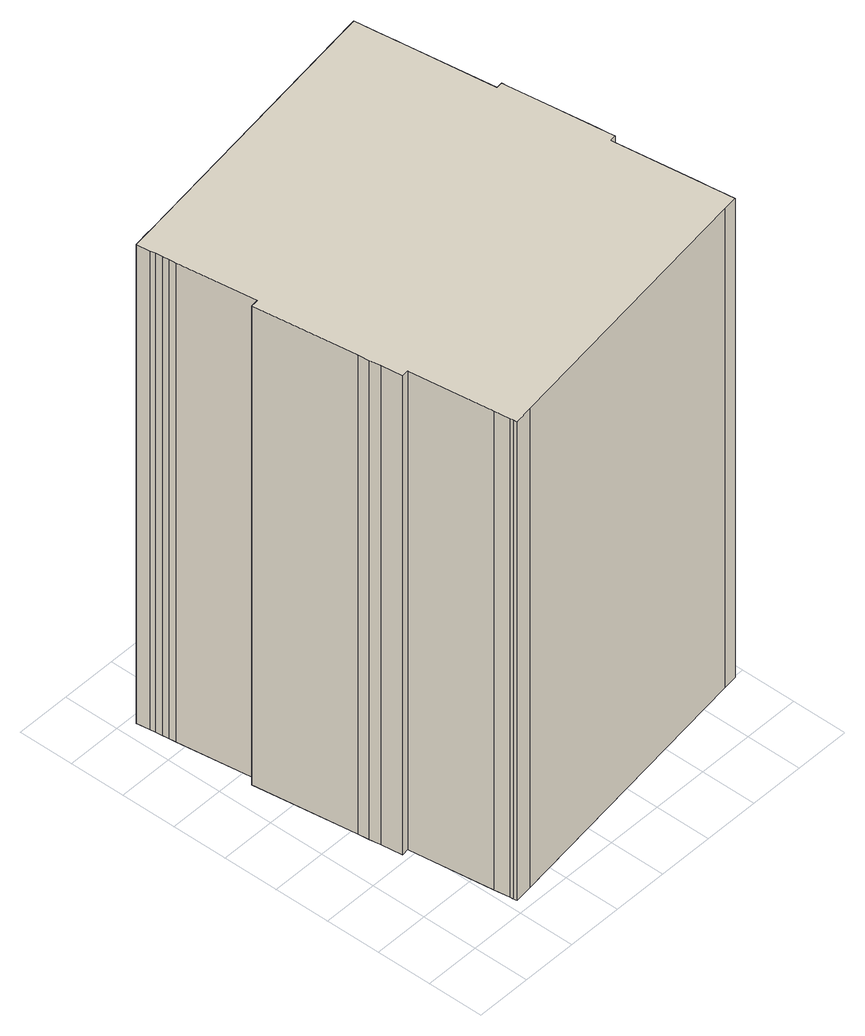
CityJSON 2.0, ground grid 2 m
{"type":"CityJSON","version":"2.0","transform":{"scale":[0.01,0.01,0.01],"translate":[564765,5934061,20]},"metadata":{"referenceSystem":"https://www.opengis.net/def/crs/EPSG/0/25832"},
"CityObjects":{
"building1":{"type":"Building","attributes":{"Grundfläche 2D":155.3,"Grundhöhe NN":20.35},"geometry":[{"type":"Solid","lod":"1","boundaries":[[[[0,1,2,3,4,5,6,7,8,9,10,11,12,13,14,15,16,17,18,19,20,21,22,23,24,25,26,27,28,29,30,31,32,33,34,35,36,37,38,39,40,41,42,43]],[[44,45,46,47,48,49,50,51,52,53,54,55,56,57,58,59,60,61,62,63,64,65,66,67,68,69,70,71,72,73,74,75,76,77,78,79,80,81,82,83,84,85,86,87]],[[41,44,87,42]],[[40,45,44,41]],[[39,46,45,40]],[[38,47,46,39]],[[37,48,47,38]],[[36,49,48,37]],[[35,50,49,36]],[[34,51,50,35]],[[33,52,51,34]],[[32,53,52,33]],[[31,54,53,32]],[[30,55,54,31]],[[29,56,55,30]],[[28,57,56,29]],[[27,58,57,28]],[[26,59,58,27]],[[25,60,59,26]],[[24,61,60,25]],[[23,62,61,24]],[[22,63,62,23]],[[21,64,63,22]],[[20,65,64,21]],[[19,66,65,20]],[[18,67,66,19]],[[17,68,67,18]],[[16,69,68,17]],[[15,70,69,16]],[[14,71,70,15]],[[13,72,71,14]],[[12,73,72,13]],[[11,74,73,12]],[[10,75,74,11]],[[9,76,75,10]],[[8,77,76,9]],[[7,78,77,8]],[[6,79,78,7]],[[5,80,79,6]],[[4,81,80,5]],[[3,82,81,4]],[[2,83,82,3]],[[1,84,83,2]],[[0,85,84,1]],[[43,86,85,0]],[[42,87,86,43]]]]}]}
},
"vertices":[
[140,539,35],[135,579,35],[85,948,35],[112,951,35],[73,1235,35],[70,1260,35],[67,1283,35],[64,1307,35],[61,1326,35],[55,1373,35],[119,1382,35],[123,1382,35],[136,1384,35],[1174,1526,35],[1184,1527,35],[1194,1449,35],[1194,1448,35],[1201,1401,35],[1203,1383,35],[1207,1358,35],[1210,1336,35],[1251,1027,35],[1274,1030,35],[1277,1010,35],[1292,900,35],[1301,833,35],[1319,696,35],[1325,657,35],[1328,634,35],[1305,631,35],[1347,318,35],[1350,296,35],[1355,257,35],[1356,252,35],[1363,196,35],[1310,189,35],[299,52,35],[234,43,35],[232,56,35],[231,69,35],[223,124,35],[183,425,35],[156,421,35],[146,499,35],[183,425,1969],[223,124,1969],[231,69,1969],[232,56,1969],[234,43,1969],[299,52,1969],[1310,189,1969],[1363,196,1969],[1356,252,1969],[1355,257,1969],[1350,296,1969],[1347,318,1969],[1305,631,1969],[1328,634,1969],[1325,657,1969],[1319,696,1969],[1301,833,1969],[1292,900,1969],[1277,1010,1969],[1274,1030,1969],[1251,1027,1969],[1210,1336,1969],[1207,1358,1969],[1203,1383,1969],[1201,1401,1969],[1194,1448,1969],[1194,1449,1969],[1184,1527,1969],[1174,1526,1969],[136,1384,1969],[123,1382,1969],[119,1382,1969],[55,1373,1969],[61,1326,1969],[64,1307,1969],[67,1283,1969],[70,1260,1969],[73,1235,1969],[112,951,1969],[85,948,1969],[135,579,1969],[140,539,1969],[146,499,1969],[156,421,1969]
]}
